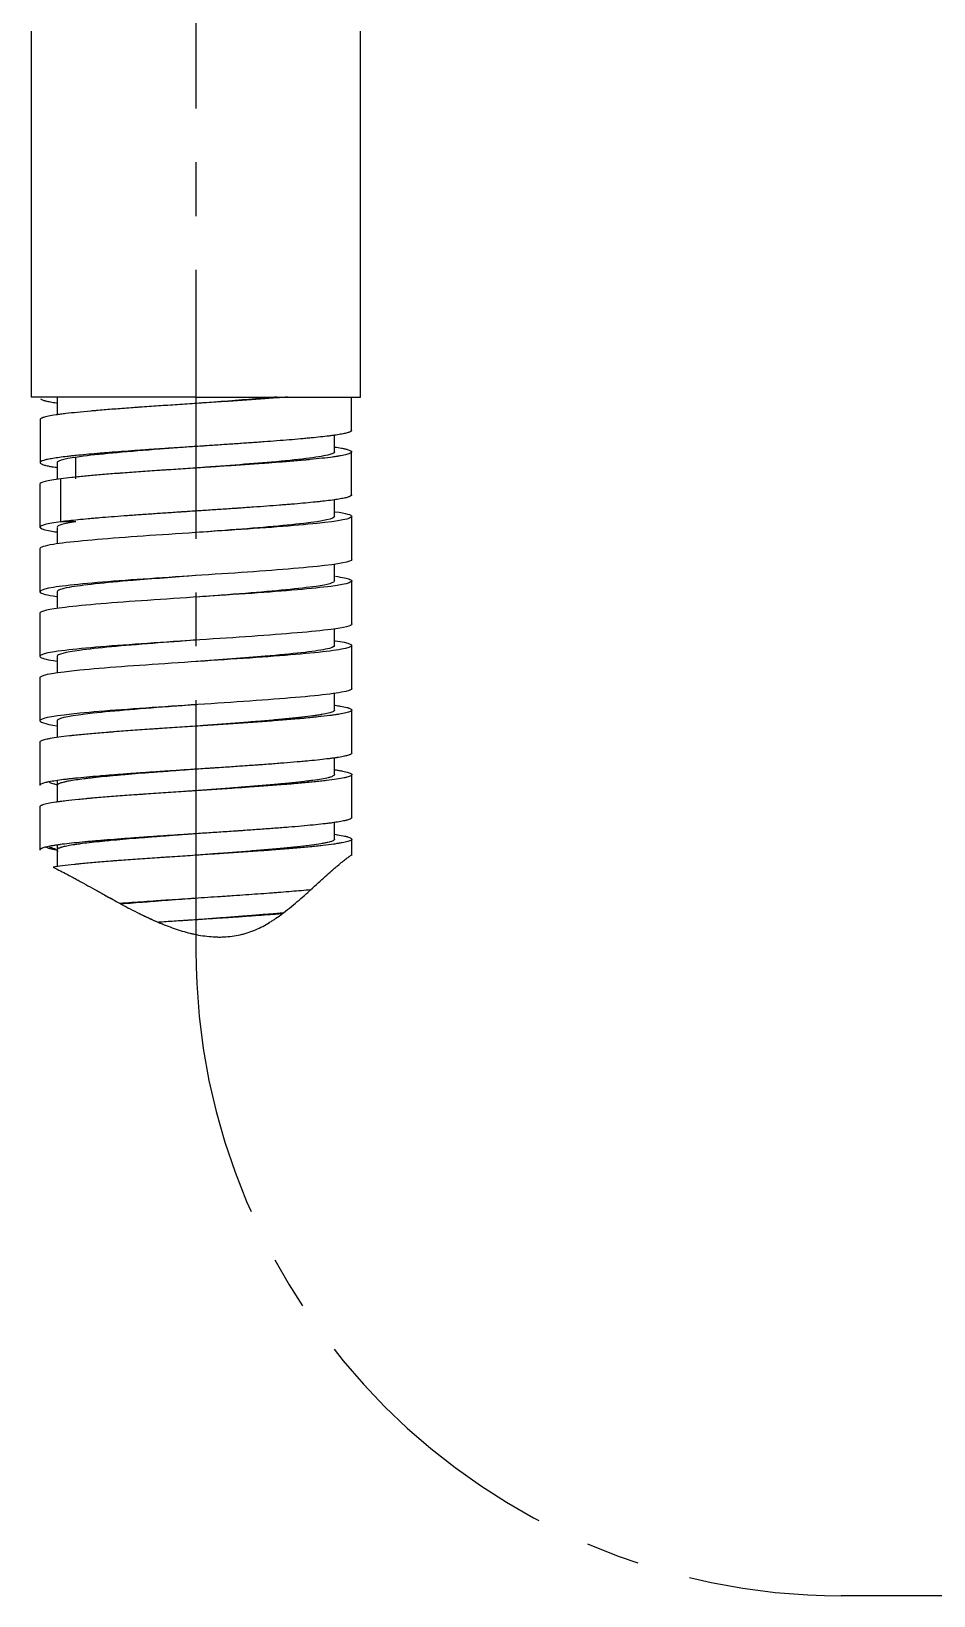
# Model space of a CAD drawing. Extents: x 1168 to 2296, y 0 to 827.
# Drawn here: x 1420.9 to 1462.8, y 120.3 to 193 of the extents above; entities that cross this region are included whole.
import ezdxf

# ---------------------------------------------------------------- set-up
doc = ezdxf.new("R2010")
doc.units = 0
doc.header["$LTSCALE"] = 10
doc.header["$MEASUREMENT"] = 0
doc.linetypes.add('CENTER', pattern=[2, 1.25, -0.25, 0.25, -0.25])
doc.layers.add('1', color=7, linetype='CONTINUOUS')

msp = doc.modelspace()

# ---------------------------------------------------------------- linework, layer by layer
at = {"layer": '1', "color": 1, "linetype": 'CENTER', "lineweight": -3}
for p, q in [((1428.52, 241.954), (1428.52, 150.325)), ((1666.685, 120.325), (1458.52, 120.325))]:
    msp.add_line(p, q, dxfattribs=at)
at = {"layer": '1', "color": 7, "linetype": 'Continuous', "lineweight": -3}
for p, q in [((1420.87, 193.04), (1420.87, 176.041)), ((1436.17, 176.041), (1436.17, 193.04)), ((1428.52, 176.041), (1420.87, 176.041)), ((1428.52, 176.041), (1436.17, 176.041)), ((1422.937, 172.241), (1422.937, 173.235))]:
    msp.add_line(p, q, dxfattribs=at)
at = {"layer": '1', "color": 1, "linetype": 'CENTER', "lineweight": -3}
msp.add_arc((1458.52, 150.325), 30, 180, 270, dxfattribs=at)
at = {"layer": '1', "color": 7, "linetype": 'Continuous', "lineweight": -3}
for points, knots in [([(1432.777, 176.041), (1432.532, 176.021), (1432.279, 176.001), (1431.757, 175.961), (1431.487, 175.942), (1431.07, 175.912), (1430.929, 175.902), (1430.714, 175.887), (1430.642, 175.882), (1430.497, 175.872), (1430.424, 175.867), (1430.058, 175.842), (1429.764, 175.823), (1429.171, 175.783), (1428.872, 175.764), (1428.421, 175.734), (1428.271, 175.724), (1427.968, 175.704), (1427.818, 175.694), (1427.37, 175.664), (1427.075, 175.645), (1426.494, 175.605), (1426.207, 175.586), (1425.89, 175.563), (1425.855, 175.561), (1425.784, 175.556), (1425.749, 175.553), (1425.644, 175.546), (1425.575, 175.541), (1425.369, 175.526), (1425.234, 175.516), (1424.839, 175.486), (1424.585, 175.467), (1424.22, 175.437), (1424.101, 175.427), (1423.925, 175.413), (1423.868, 175.408), (1423.754, 175.398), (1423.697, 175.393), (1423.418, 175.368), (1423.209, 175.348), (1422.82, 175.308), (1422.64, 175.289), (1422.391, 175.259), (1422.311, 175.249), (1422.198, 175.234), (1422.161, 175.229), (1422.089, 175.219), (1422.054, 175.214), (1421.886, 175.189), (1421.77, 175.17), (1421.573, 175.131), (1421.494, 175.111), (1421.416, 175.086), (1421.395, 175.079), (1421.376, 175.071), (1421.364, 175.066), (1421.358, 175.064), (1421.331, 175.051), (1421.315, 175.041), (1421.286, 175.018), (1421.278, 175.004), (1421.278, 174.991)], [0, 0, 0, 0, 0.056548, 0.056548, 0.113097, 0.113097, 0.141371, 0.141371, 0.155508, 0.155508, 0.169645, 0.169645, 0.226193, 0.226193, 0.282742, 0.282742, 0.311016, 0.311016, 0.33929, 0.33929, 0.395838, 0.395838, 0.452387, 0.452387, 0.459455, 0.459455, 0.466524, 0.466524, 0.480661, 0.480661, 0.508935, 0.508935, 0.565483, 0.565483, 0.593757, 0.593757, 0.607894, 0.607894, 0.622031, 0.622031, 0.67858, 0.67858, 0.735128, 0.735128, 0.763402, 0.763402, 0.777539, 0.777539, 0.791676, 0.791676, 0.848225, 0.848225, 0.904773, 0.904773, 0.91891, 0.925979, 0.925979, 0.933047, 0.933047, 0.961321, 0.961321, 1, 1, 1, 1]), ([(1432.307, 176.04), (1431.944, 176.007), (1430.769, 175.907), (1429.415, 175.807), (1428.511, 175.74)], [0, 0, 0, 0, 0.332219, 1, 1, 1, 1]), ([(1421.308, 175.947), (1421.327, 175.933), (1421.355, 175.919), (1421.413, 175.897), (1421.435, 175.89), (1421.474, 175.878), (1421.487, 175.874), (1421.515, 175.867), (1421.53, 175.863), (1421.607, 175.844), (1421.679, 175.829), (1421.842, 175.799), (1421.934, 175.784), (1422.041, 175.768), (1422.045, 175.768), (1422.048, 175.767)], [0, 0, 0, 0, 0.233988, 0.233988, 0.36006, 0.36006, 0.423096, 0.423096, 0.486132, 0.486132, 0.738275, 0.738275, 0.990418, 0.990418, 1, 1, 1, 1]), ([(1435.762, 174.49), (1435.762, 174.479), (1435.755, 174.467), (1435.733, 174.448), (1435.722, 174.44), (1435.701, 174.429), (1435.694, 174.425), (1435.677, 174.417), (1435.668, 174.413), (1435.621, 174.394), (1435.524, 174.364), (1435.386, 174.334), (1435.228, 174.304), (1435.138, 174.289), (1435.012, 174.27), (1434.986, 174.266), (1434.933, 174.259), (1434.906, 174.255), (1434.822, 174.244), (1434.764, 174.236), (1434.583, 174.213), (1434.454, 174.198), (1434.178, 174.168), (1434.032, 174.153), (1433.8, 174.13), (1433.721, 174.123), (1433.598, 174.112), (1433.557, 174.108), (1433.473, 174.1), (1433.431, 174.096), (1433.217, 174.077), (1433.04, 174.062), (1432.674, 174.032), (1432.486, 174.017), (1432.097, 173.987), (1431.897, 173.972), (1431.639, 173.953), (1431.587, 173.949), (1431.482, 173.942), (1431.429, 173.938), (1431.27, 173.926), (1431.163, 173.919), (1430.841, 173.896), (1430.623, 173.881), (1430.182, 173.851), (1429.737, 173.821), (1429.281, 173.791), (1428.993, 173.772), (1428.935, 173.768), (1428.82, 173.76), (1428.647, 173.749), (1428.475, 173.738), (1428.132, 173.715), (1427.904, 173.7), (1427.45, 173.67), (1427.224, 173.655), (1426.887, 173.632), (1426.775, 173.624), (1426.608, 173.613), (1426.552, 173.609), (1426.441, 173.602), (1426.386, 173.598), (1426.111, 173.579), (1425.897, 173.564), (1425.476, 173.534), (1425.271, 173.519), (1424.87, 173.489), (1424.675, 173.474), (1424.436, 173.455), (1424.389, 173.451), (1424.294, 173.443), (1424.154, 173.432), (1424.019, 173.421), (1423.754, 173.398), (1423.415, 173.368), (1423.106, 173.338), (1422.886, 173.315), (1422.814, 173.307), (1422.71, 173.296), (1422.675, 173.292), (1422.607, 173.285), (1422.574, 173.281), (1422.411, 173.262), (1422.169, 173.232), (1421.966, 173.202), (1421.782, 173.171), (1421.7, 173.156), (1421.611, 173.137), (1421.593, 173.134), (1421.56, 173.126), (1421.544, 173.122), (1421.499, 173.111), (1421.471, 173.103), (1421.397, 173.081), (1421.359, 173.066), (1421.304, 173.036), (1421.287, 173.021), (1421.278, 172.998), (1421.277, 172.99), (1421.28, 172.979), (1421.282, 172.975), (1421.287, 172.967), (1421.29, 172.964), (1421.309, 172.945), (1421.334, 172.929), (1421.406, 172.899), (1421.452, 172.884), (1421.565, 172.854), (1421.631, 172.839), (1421.728, 172.82), (1421.749, 172.816), (1421.79, 172.809), (1421.812, 172.805), (1421.878, 172.794), (1421.925, 172.786), (1421.999, 172.775), (1422.024, 172.771), (1422.05, 172.767)], [0, 0, 0, 0, 0.02051, 0.02051, 0.033657, 0.033657, 0.040231, 0.040231, 0.046805, 0.046805, 0.0731, 0.099395, 0.099395, 0.12569, 0.12569, 0.132264, 0.132264, 0.138838, 0.138838, 0.151985, 0.151985, 0.17828, 0.17828, 0.204575, 0.204575, 0.217723, 0.217723, 0.224296, 0.224296, 0.23087, 0.23087, 0.257165, 0.257165, 0.28346, 0.28346, 0.309755, 0.309755, 0.316329, 0.316329, 0.322903, 0.322903, 0.33605, 0.33605, 0.362345, 0.362345, 0.38864, 0.414935, 0.414935, 0.421509, 0.421509, 0.428083, 0.44123, 0.44123, 0.467525, 0.467525, 0.493821, 0.493821, 0.506968, 0.506968, 0.513542, 0.513542, 0.520116, 0.520116, 0.546411, 0.546411, 0.572706, 0.572706, 0.599001, 0.599001, 0.605574, 0.605574, 0.612148, 0.625296, 0.625296, 0.651591, 0.677886, 0.677886, 0.691033, 0.691033, 0.697607, 0.697607, 0.704181, 0.704181, 0.730476, 0.756771, 0.756771, 0.783066, 0.783066, 0.78964, 0.78964, 0.796213, 0.796213, 0.809361, 0.809361, 0.835656, 0.835656, 0.861951, 0.861951, 0.875099, 0.875099, 0.881672, 0.881672, 0.888246, 0.888246, 0.914541, 0.914541, 0.940836, 0.940836, 0.967131, 0.967131, 0.973705, 0.973705, 0.980279, 0.980279, 0.993426, 0.993426, 1, 1, 1, 1]), ([(1428.511, 173.74), (1427.951, 173.698), (1425.928, 173.549), (1422.981, 173.299), (1422.072, 173.09), (1422.07, 172.99)], [0, 0, 0, 0, 0.1659, 0.599496, 1, 1, 1, 1]), ([(1434.982, 173.715), (1435.094, 173.699), (1435.195, 173.682), (1435.338, 173.656), (1435.388, 173.646), (1435.456, 173.632), (1435.478, 173.627), (1435.508, 173.619), (1435.518, 173.617), (1435.537, 173.612), (1435.547, 173.609), (1435.628, 173.587), (1435.681, 173.567), (1435.749, 173.528), (1435.765, 173.508), (1435.761, 173.478), (1435.755, 173.468), (1435.743, 173.456), (1435.74, 173.453), (1435.733, 173.448), (1435.723, 173.441), (1435.71, 173.433), (1435.662, 173.409), (1435.605, 173.389), (1435.457, 173.349), (1435.366, 173.33), (1435.228, 173.305), (1435.199, 173.3), (1435.154, 173.292), (1435.139, 173.29), (1435.108, 173.285), (1435.029, 173.272), (1434.944, 173.26), (1434.727, 173.23), (1434.566, 173.211), (1434.213, 173.172), (1434.021, 173.152), (1433.788, 173.129), (1433.762, 173.127), (1433.709, 173.122), (1433.629, 173.114), (1433.548, 173.107), (1433.384, 173.092), (1433.271, 173.082), (1432.926, 173.053), (1432.685, 173.033), (1432.307, 173.003), (1432.179, 172.993), (1431.981, 172.978), (1431.915, 172.973), (1431.78, 172.963), (1431.713, 172.958), (1431.374, 172.933), (1431.096, 172.914), (1430.53, 172.875), (1430.242, 172.855), (1429.8, 172.825), (1429.651, 172.815), (1429.463, 172.803), (1429.426, 172.8), (1429.35, 172.795), (1429.238, 172.788), (1429.125, 172.781), (1428.75, 172.756), (1428.45, 172.736), (1427.853, 172.696), (1427.554, 172.677), (1427.22, 172.654), (1427.182, 172.652), (1427.108, 172.647), (1427.071, 172.644), (1426.96, 172.637), (1426.886, 172.632), (1426.666, 172.617), (1426.521, 172.607), (1426.092, 172.577), (1425.812, 172.558), (1425.402, 172.528), (1425.267, 172.518), (1425.068, 172.504), (1425.002, 172.499), (1424.903, 172.491), (1424.871, 172.489), (1424.806, 172.484), (1424.773, 172.481), (1424.482, 172.459), (1424.237, 172.439), (1423.77, 172.4), (1423.549, 172.38), (1423.235, 172.35), (1423.134, 172.34), (1422.986, 172.325), (1422.937, 172.32), (1422.842, 172.31), (1422.795, 172.305), (1422.567, 172.28), (1422.399, 172.26), (1422.246, 172.24)], [0, 0, 0, 0, 0.033038, 0.033038, 0.053183, 0.053183, 0.063255, 0.063255, 0.068292, 0.068292, 0.073328, 0.073328, 0.113618, 0.113618, 0.153908, 0.153908, 0.174053, 0.174053, 0.179089, 0.179089, 0.184126, 0.194198, 0.194198, 0.234488, 0.234488, 0.274778, 0.274778, 0.284851, 0.284851, 0.289887, 0.289887, 0.294923, 0.315069, 0.315069, 0.355359, 0.355359, 0.395649, 0.395649, 0.400685, 0.400685, 0.405721, 0.415794, 0.415794, 0.435939, 0.435939, 0.476229, 0.476229, 0.496374, 0.496374, 0.506446, 0.506446, 0.516519, 0.516519, 0.556809, 0.556809, 0.597099, 0.597099, 0.617244, 0.617244, 0.62228, 0.62228, 0.627317, 0.637389, 0.637389, 0.677679, 0.677679, 0.717969, 0.717969, 0.723006, 0.723006, 0.728042, 0.728042, 0.738114, 0.738114, 0.758259, 0.758259, 0.79855, 0.79855, 0.818695, 0.818695, 0.828767, 0.828767, 0.833803, 0.833803, 0.83884, 0.83884, 0.87913, 0.87913, 0.91942, 0.91942, 0.939565, 0.939565, 0.949637, 0.949637, 0.95971, 0.95971, 1, 1, 1, 1]), ([(1434.966, 173.49), (1434.966, 173.44), (1434.638, 173.282), (1432.458, 173.032), (1429.749, 172.832), (1428.508, 172.74)], [0, 0, 0, 0, 0.199536, 0.632501, 1, 1, 1, 1]), ([(1422.245, 172.241), (1421.927, 172.199), (1421.434, 172.116), (1421.273, 172.032), (1421.274, 171.99)], [0, 0, 0, 0, 0.500023, 1, 1, 1, 1]), ([(1435.763, 171.492), (1435.763, 171.49), (1435.762, 171.481), (1435.757, 171.472), (1435.738, 171.449), (1435.715, 171.434), (1435.647, 171.404), (1435.603, 171.389), (1435.521, 171.366), (1435.491, 171.359), (1435.426, 171.343), (1435.39, 171.336), (1435.277, 171.313), (1435.192, 171.298), (1435.001, 171.268), (1434.896, 171.253), (1434.665, 171.223), (1434.539, 171.208), (1434.37, 171.189), (1434.335, 171.185), (1434.265, 171.178), (1434.158, 171.166), (1434.047, 171.155), (1433.82, 171.132), (1433.502, 171.102), (1433.155, 171.072), (1432.883, 171.049), (1432.791, 171.042), (1432.649, 171.03), (1432.602, 171.026), (1432.506, 171.019), (1432.458, 171.015), (1432.216, 170.996), (1431.819, 170.966), (1431.198, 170.921), (1430.765, 170.891), (1430.488, 170.872), (1430.432, 170.868), (1430.32, 170.86), (1430.264, 170.857), (1430.096, 170.845), (1429.983, 170.838), (1429.645, 170.815), (1429.418, 170.8), (1428.963, 170.77), (1428.735, 170.755), (1428.391, 170.732), (1428.276, 170.724), (1428.104, 170.713), (1428.046, 170.709), (1427.931, 170.702), (1427.873, 170.698), (1427.586, 170.679), (1427.359, 170.664), (1426.91, 170.633), (1426.688, 170.618), (1426.249, 170.588), (1426.033, 170.573), (1425.765, 170.554), (1425.711, 170.551), (1425.605, 170.543), (1425.552, 170.539), (1425.394, 170.528), (1425.291, 170.52), (1424.985, 170.498), (1424.787, 170.483), (1424.405, 170.452), (1424.22, 170.437), (1423.951, 170.415), (1423.863, 170.407), (1423.733, 170.396), (1423.69, 170.392), (1423.605, 170.385), (1423.563, 170.381), (1423.354, 170.362), (1423.196, 170.346), (1422.896, 170.316), (1422.754, 170.301), (1422.488, 170.271), (1422.363, 170.256), (1422.246, 170.24)], [0, 0, 0, 0, 0.003912, 0.022022, 0.022022, 0.058244, 0.058244, 0.094465, 0.094465, 0.112576, 0.112576, 0.130687, 0.130687, 0.166908, 0.166908, 0.203129, 0.203129, 0.239351, 0.239351, 0.248406, 0.248406, 0.257461, 0.275572, 0.275572, 0.311793, 0.348015, 0.348015, 0.366126, 0.366126, 0.375181, 0.375181, 0.384236, 0.384236, 0.420458, 0.456679, 0.4929, 0.4929, 0.501956, 0.501956, 0.511011, 0.511011, 0.529122, 0.529122, 0.565343, 0.565343, 0.601565, 0.601565, 0.619675, 0.619675, 0.628731, 0.628731, 0.637786, 0.637786, 0.674007, 0.674007, 0.710229, 0.710229, 0.74645, 0.74645, 0.755506, 0.755506, 0.764561, 0.764561, 0.782672, 0.782672, 0.818893, 0.818893, 0.855114, 0.855114, 0.873225, 0.873225, 0.88228, 0.88228, 0.891336, 0.891336, 0.927557, 0.927557, 0.963779, 0.963779, 1, 1, 1, 1]), ([(1422.245, 170.241), (1421.927, 170.199), (1421.04, 170.049), (1421.238, 169.892), (1421.987, 169.776), (1422.035, 169.769)], [0, 0, 0, 0, 0.265343, 0.954758, 1, 1, 1, 1]), ([(1435.004, 170.712), (1435.501, 170.638), (1436.166, 170.456), (1434.606, 170.166), (1430.148, 169.841), (1424.964, 169.516), (1421.823, 169.232), (1421.273, 169.056), (1421.274, 168.989)], [0, 0, 0, 0, 0.128333, 0.317061, 0.505788, 0.694515, 0.883243, 1, 1, 1, 1]), ([(1422.937, 170.241), (1422.655, 170.199), (1422.216, 170.116), (1422.073, 170.032), (1422.074, 169.99)], [0, 0, 0, 0, 0.500025, 1, 1, 1, 1]), ([(1434.97, 170.49), (1434.968, 170.382), (1433.933, 170.165), (1430.884, 169.915), (1428.97, 169.774), (1428.519, 169.74)], [0, 0, 0, 0, 0.432837, 0.866435, 1, 1, 1, 1]), ([(1435.77, 168.49), (1435.767, 168.382), (1434.602, 168.165), (1430.148, 167.841), (1424.964, 167.516), (1421.365, 167.191), (1421.051, 166.942), (1421.819, 166.801), (1422.038, 166.769)], [0, 0, 0, 0, 0.188386, 0.377285, 0.566184, 0.755083, 0.943981, 1, 1, 1, 1]), ([(1435.007, 167.711), (1435.336, 167.663), (1436.08, 167.506), (1435.303, 167.241), (1431.327, 166.916), (1426.1, 166.591), (1422.159, 166.282), (1421.271, 166.081), (1421.271, 165.989)], [0, 0, 0, 0, 0.084494, 0.273255, 0.462017, 0.650778, 0.83954, 1, 1, 1, 1]), ([(1428.519, 167.74), (1427.507, 167.665), (1425.028, 167.482), (1422.562, 167.232), (1422.073, 167.056), (1422.074, 166.989)], [0, 0, 0, 0, 0.29947, 0.732254, 1, 1, 1, 1]), ([(1434.968, 167.491), (1434.966, 167.407), (1434.283, 167.216), (1431.563, 166.966), (1429.314, 166.799), (1428.528, 166.741)], [0, 0, 0, 0, 0.333889, 0.767395, 1, 1, 1, 1]), ([(1435.768, 165.491), (1435.764, 165.407), (1434.997, 165.216), (1431.327, 164.916), (1426.1, 164.591), (1421.952, 164.266), (1420.921, 163.991), (1421.657, 163.825), (1422.052, 163.767)], [0, 0, 0, 0, 0.145085, 0.333693, 0.5223, 0.710908, 0.899515, 1, 1, 1, 1]), ([(1434.996, 164.713), (1435.161, 164.689), (1435.933, 164.556), (1435.832, 164.316), (1432.436, 163.991), (1427.295, 163.666), (1422.7, 163.341), (1421.314, 163.115), (1421.27, 162.999), (1421.27, 162.99)], [0, 0, 0, 0, 0.042056, 0.230698, 0.41934, 0.607981, 0.796623, 0.985265, 1, 1, 1, 1]), ([(1428.528, 164.741), (1427.85, 164.691), (1425.707, 164.532), (1422.862, 164.282), (1422.071, 164.081), (1422.071, 163.989)], [0, 0, 0, 0, 0.200359, 0.632695, 1, 1, 1, 1]), ([(1434.966, 164.49), (1434.966, 164.432), (1434.56, 164.266), (1432.237, 164.016), (1429.648, 163.824), (1428.525, 163.741)], [0, 0, 0, 0, 0.233412, 0.667009, 1, 1, 1, 1]), ([(1435.766, 162.49), (1435.765, 162.432), (1435.309, 162.266), (1432.436, 161.991), (1427.295, 161.666), (1422.7, 161.341), (1420.851, 161.04), (1421.493, 160.848), (1422.069, 160.765)], [0, 0, 0, 0, 0.101374, 0.289691, 0.478008, 0.666326, 0.854643, 1, 1, 1, 1]), ([(1434.992, 161.713), (1435.081, 161.7), (1435.162, 161.687), (1435.356, 161.653), (1435.456, 161.633), (1435.557, 161.606), (1435.576, 161.601), (1435.602, 161.593), (1435.611, 161.59), (1435.627, 161.585), (1435.666, 161.572), (1435.722, 161.548), (1435.75, 161.527), (1435.768, 161.507), (1435.771, 161.496), (1435.767, 161.475), (1435.76, 161.465), (1435.741, 161.449), (1435.734, 161.444), (1435.716, 161.433), (1435.706, 161.428), (1435.648, 161.401), (1435.582, 161.381), (1435.41, 161.339), (1435.305, 161.318), (1435.148, 161.292), (1435.099, 161.284), (1435.048, 161.276), (1435.012, 161.271), (1434.994, 161.268), (1434.904, 161.255), (1434.827, 161.244), (1434.583, 161.213), (1434.403, 161.192), (1434.009, 161.15), (1433.795, 161.129), (1433.506, 161.103), (1433.447, 161.097), (1433.329, 161.087), (1433.268, 161.082), (1433.086, 161.066), (1432.962, 161.055), (1432.579, 161.024), (1432.313, 161.003), (1431.896, 160.972), (1431.754, 160.961), (1431.572, 160.948), (1431.536, 160.945), (1431.463, 160.94), (1431.353, 160.932), (1431.242, 160.924), (1430.871, 160.898), (1430.569, 160.877), (1429.954, 160.835), (1429.641, 160.815), (1429.243, 160.788), (1429.163, 160.783), (1429.003, 160.772), (1428.923, 160.767), (1428.684, 160.751), (1428.525, 160.741), (1428.049, 160.71), (1427.733, 160.689), (1427.262, 160.657), (1427.105, 160.647), (1426.91, 160.634), (1426.87, 160.631), (1426.792, 160.626), (1426.753, 160.623), (1426.637, 160.615), (1426.56, 160.61), (1426.177, 160.584), (1425.879, 160.563), (1425.3, 160.521), (1425.019, 160.5), (1424.678, 160.474), (1424.611, 160.468), (1424.51, 160.461), (1424.477, 160.458), (1424.411, 160.453), (1424.246, 160.439), (1424.087, 160.426), (1423.716, 160.395), (1423.483, 160.374), (1423.154, 160.343), (1423.048, 160.332), (1422.895, 160.317), (1422.845, 160.311), (1422.771, 160.303), (1422.747, 160.301), (1422.698, 160.295), (1422.675, 160.293), (1422.463, 160.269), (1422.295, 160.248), (1421.995, 160.206), (1421.863, 160.186), (1421.721, 160.159), (1421.694, 160.154), (1421.642, 160.143), (1421.617, 160.138), (1421.546, 160.122), (1421.504, 160.112), (1421.394, 160.08), (1421.34, 160.06), (1421.292, 160.028), (1421.28, 160.018), (1421.272, 160.002), (1421.27, 159.997), (1421.27, 159.991), (1421.27, 159.991)], [0, 0, 0, 0, 0.022789, 0.022789, 0.059309, 0.059309, 0.068439, 0.068439, 0.073004, 0.073004, 0.077569, 0.095829, 0.11409, 0.11409, 0.13235, 0.13235, 0.15061, 0.15061, 0.15974, 0.15974, 0.16887, 0.16887, 0.20539, 0.20539, 0.241911, 0.241911, 0.251041, 0.255606, 0.255606, 0.260171, 0.260171, 0.278431, 0.278431, 0.314951, 0.314951, 0.351472, 0.351472, 0.360602, 0.360602, 0.369732, 0.369732, 0.387992, 0.387992, 0.424512, 0.424512, 0.442773, 0.442773, 0.447338, 0.447338, 0.451903, 0.461033, 0.461033, 0.497553, 0.497553, 0.534074, 0.534074, 0.543204, 0.543204, 0.552334, 0.552334, 0.570594, 0.570594, 0.607114, 0.607114, 0.625374, 0.625374, 0.629939, 0.629939, 0.634504, 0.634504, 0.643635, 0.643635, 0.680155, 0.680155, 0.716675, 0.716675, 0.725805, 0.725805, 0.73037, 0.73037, 0.734935, 0.753196, 0.753196, 0.789716, 0.789716, 0.807976, 0.807976, 0.817106, 0.817106, 0.821671, 0.821671, 0.826236, 0.826236, 0.862757, 0.862757, 0.899277, 0.899277, 0.908407, 0.908407, 0.917537, 0.917537, 0.935797, 0.935797, 0.972318, 0.972318, 0.990578, 0.990578, 0.999708, 1, 1, 1, 1]), ([(1428.525, 161.741), (1428.185, 161.716), (1426.384, 161.582), (1423.342, 161.341), (1422.11, 161.116), (1422.07, 160.999), (1422.07, 160.991)], [0, 0, 0, 0, 0.100522, 0.533757, 0.966993, 1, 1, 1, 1]), ([(1434.97, 161.49), (1434.97, 161.485), (1434.969, 161.48), (1434.962, 161.465), (1434.953, 161.454), (1434.935, 161.441), (1434.931, 161.438), (1434.923, 161.433), (1434.918, 161.43), (1434.904, 161.422), (1434.893, 161.417), (1434.833, 161.39), (1434.766, 161.369), (1434.596, 161.327), (1434.494, 161.306), (1434.358, 161.282), (1434.343, 161.279), (1434.311, 161.273), (1434.295, 161.271), (1434.247, 161.263), (1434.213, 161.257), (1434.11, 161.241), (1434.038, 161.231), (1433.808, 161.199), (1433.64, 161.178), (1433.364, 161.146), (1433.268, 161.135), (1433.118, 161.119), (1433.067, 161.114), (1432.963, 161.103), (1432.91, 161.098), (1432.642, 161.071), (1432.417, 161.05), (1431.945, 161.008), (1431.699, 160.987), (1431.378, 160.96), (1431.313, 160.955), (1431.214, 160.946), (1431.182, 160.944), (1431.116, 160.938), (1430.95, 160.925), (1430.783, 160.912), (1430.378, 160.88), (1430.102, 160.859), (1429.682, 160.827), (1429.541, 160.816), (1429.327, 160.8), (1429.255, 160.795), (1429.147, 160.787), (1429.111, 160.784), (1429.039, 160.779), (1429.002, 160.776), (1428.819, 160.763), (1428.671, 160.752), (1428.525, 160.741)], [0, 0, 0, 0, 0.019421, 0.019421, 0.06201, 0.06201, 0.072658, 0.072658, 0.083305, 0.083305, 0.1046, 0.1046, 0.189779, 0.189779, 0.274958, 0.274958, 0.285605, 0.285605, 0.296252, 0.296252, 0.317547, 0.317547, 0.360136, 0.360136, 0.445315, 0.445315, 0.487905, 0.487905, 0.509199, 0.509199, 0.530494, 0.530494, 0.615673, 0.615673, 0.700852, 0.700852, 0.722147, 0.722147, 0.732794, 0.732794, 0.743441, 0.786031, 0.786031, 0.87121, 0.87121, 0.913799, 0.913799, 0.935094, 0.935094, 0.945741, 0.945741, 0.956388, 0.956388, 1, 1, 1, 1]), ([(1435.77, 159.491), (1435.77, 159.488), (1435.769, 159.485), (1435.764, 159.466), (1435.745, 159.449), (1435.705, 159.428), (1435.696, 159.423), (1435.677, 159.415), (1435.645, 159.402), (1435.606, 159.389), (1435.519, 159.364), (1435.448, 159.348), (1435.281, 159.314), (1435.185, 159.297), (1435.062, 159.278), (1435.048, 159.276), (1435.02, 159.272), (1435.006, 159.27), (1434.962, 159.263), (1434.873, 159.25), (1434.778, 159.238), (1434.579, 159.213), (1434.436, 159.196), (1434.126, 159.162), (1433.96, 159.145), (1433.739, 159.124), (1433.694, 159.12), (1433.603, 159.112), (1433.557, 159.107), (1433.416, 159.095), (1433.321, 159.086), (1433.028, 159.061), (1432.623, 159.027), (1432.188, 158.994), (1431.851, 158.968), (1431.736, 158.96), (1431.591, 158.949), (1431.561, 158.947), (1431.503, 158.943), (1431.415, 158.937), (1431.326, 158.93), (1431.03, 158.909), (1430.789, 158.892), (1430.3, 158.859), (1430.052, 158.842), (1429.675, 158.817), (1429.548, 158.808), (1429.357, 158.796), (1429.293, 158.792), (1429.197, 158.785), (1429.165, 158.783), (1429.1, 158.779), (1428.812, 158.76), (1428.524, 158.741), (1428.014, 158.707), (1427.761, 158.69), (1427.382, 158.665), (1427.255, 158.657), (1427.067, 158.644), (1427.004, 158.64), (1426.878, 158.631), (1426.815, 158.627), (1426.502, 158.606), (1426.258, 158.589), (1425.78, 158.556), (1425.313, 158.522), (1424.867, 158.488), (1424.622, 158.469), (1424.595, 158.467), (1424.541, 158.463), (1424.514, 158.461), (1424.434, 158.455), (1424.275, 158.442), (1424.121, 158.429), (1423.821, 158.404), (1423.629, 158.387), (1423.265, 158.354), (1423.092, 158.337), (1422.887, 158.316), (1422.847, 158.311), (1422.768, 158.303), (1422.728, 158.299), (1422.614, 158.286), (1422.54, 158.278), (1422.329, 158.252), (1422.201, 158.235), (1421.968, 158.202), (1421.863, 158.185), (1421.724, 158.16), (1421.68, 158.152), (1421.63, 158.141), (1421.62, 158.139), (1421.6, 158.135), (1421.572, 158.128), (1421.545, 158.122), (1421.461, 158.101), (1421.406, 158.084), (1421.324, 158.05), (1421.296, 158.034), (1421.274, 158.008), (1421.27, 158), (1421.27, 157.991), (1421.27, 157.991), (1421.27, 157.991)], [0, 0, 0, 0, 0.005996, 0.005996, 0.039682, 0.039682, 0.048103, 0.048103, 0.056525, 0.073368, 0.073368, 0.107054, 0.107054, 0.14074, 0.14074, 0.14495, 0.14495, 0.149161, 0.149161, 0.157583, 0.174426, 0.174426, 0.208112, 0.208112, 0.241797, 0.241797, 0.250219, 0.250219, 0.25864, 0.25864, 0.275483, 0.275483, 0.309169, 0.342855, 0.342855, 0.359698, 0.359698, 0.363909, 0.363909, 0.36812, 0.376541, 0.376541, 0.410227, 0.410227, 0.443913, 0.443913, 0.460756, 0.460756, 0.469177, 0.469177, 0.473388, 0.473388, 0.477599, 0.511285, 0.511285, 0.544971, 0.544971, 0.561814, 0.561814, 0.570235, 0.570235, 0.578657, 0.578657, 0.612342, 0.612342, 0.646028, 0.679714, 0.679714, 0.683925, 0.683925, 0.688136, 0.688136, 0.696557, 0.7134, 0.7134, 0.747086, 0.747086, 0.780772, 0.780772, 0.789193, 0.789193, 0.797615, 0.797615, 0.814458, 0.814458, 0.848144, 0.848144, 0.88183, 0.88183, 0.898673, 0.898673, 0.902883, 0.902883, 0.907094, 0.915516, 0.915516, 0.949202, 0.949202, 0.982887, 0.982887, 0.99973, 0.99973, 1, 1, 1, 1]), ([(1434.992, 158.714), (1435.054, 158.704), (1435.113, 158.695), (1435.2, 158.681), (1435.231, 158.675), (1435.289, 158.665), (1435.317, 158.66), (1435.451, 158.633), (1435.538, 158.613), (1435.672, 158.571), (1435.719, 158.55), (1435.749, 158.526), (1435.752, 158.523), (1435.757, 158.518), (1435.764, 158.51), (1435.773, 158.492), (1435.769, 158.476), (1435.744, 158.445), (1435.706, 158.424), (1435.618, 158.393), (1435.583, 158.382), (1435.524, 158.366), (1435.502, 158.361), (1435.457, 158.35), (1435.434, 158.345), (1435.31, 158.319), (1435.191, 158.298), (1434.918, 158.256), (1434.763, 158.235), (1434.567, 158.212), (1434.544, 158.209), (1434.5, 158.204), (1434.477, 158.201), (1434.408, 158.193), (1434.361, 158.188), (1434.217, 158.172), (1434.117, 158.162), (1433.806, 158.13), (1433.584, 158.109), (1433.228, 158.078), (1433.106, 158.068), (1432.917, 158.052), (1432.853, 158.046), (1432.755, 158.039), (1432.723, 158.036), (1432.657, 158.031), (1432.624, 158.028), (1432.326, 158.004), (1432.052, 157.983), (1431.486, 157.942), (1431.194, 157.921), (1430.817, 157.895), (1430.741, 157.889), (1430.626, 157.881), (1430.588, 157.879), (1430.511, 157.873), (1430.472, 157.871), (1430.279, 157.858), (1430.124, 157.847), (1429.657, 157.816), (1429.343, 157.795), (1428.869, 157.763), (1428.71, 157.753), (1428.471, 157.737), (1428.351, 157.729), (1428.231, 157.721), (1428.151, 157.716), (1428.111, 157.714), (1427.751, 157.69), (1427.435, 157.669), (1426.813, 157.627), (1426.507, 157.606), (1426.129, 157.58), (1426.016, 157.572), (1425.904, 157.564), (1425.829, 157.559), (1425.792, 157.556), (1425.606, 157.543), (1425.461, 157.533), (1425.033, 157.501), (1424.759, 157.48), (1424.233, 157.439), (1423.98, 157.418), (1423.709, 157.394), (1423.679, 157.391), (1423.619, 157.386), (1423.531, 157.378), (1423.445, 157.37), (1423.276, 157.354), (1423.168, 157.344), (1422.854, 157.313), (1422.661, 157.292), (1422.396, 157.26), (1422.312, 157.25), (1422.212, 157.237), (1422.193, 157.234), (1422.154, 157.229), (1422.097, 157.221), (1422.043, 157.213), (1421.868, 157.187), (1421.749, 157.166), (1421.548, 157.124), (1421.467, 157.103), (1421.398, 157.079), (1421.391, 157.077), (1421.377, 157.071), (1421.37, 157.069), (1421.351, 157.061), (1421.34, 157.056), (1421.309, 157.04), (1421.294, 157.029), (1421.276, 157.009), (1421.271, 157), (1421.271, 156.99)], [0, 0, 0, 0, 0.015917, 0.015917, 0.025044, 0.025044, 0.034171, 0.034171, 0.070678, 0.070678, 0.107185, 0.107185, 0.111748, 0.111748, 0.116311, 0.125438, 0.143692, 0.143692, 0.180199, 0.180199, 0.198452, 0.198452, 0.207579, 0.207579, 0.216706, 0.216706, 0.253213, 0.253213, 0.28972, 0.28972, 0.294283, 0.294283, 0.298846, 0.298846, 0.307973, 0.307973, 0.326227, 0.326227, 0.362734, 0.362734, 0.380987, 0.380987, 0.390114, 0.390114, 0.394677, 0.394677, 0.399241, 0.399241, 0.435748, 0.435748, 0.472255, 0.472255, 0.481382, 0.481382, 0.485945, 0.485945, 0.490508, 0.490508, 0.508762, 0.508762, 0.545269, 0.545269, 0.563522, 0.563522, 0.572649, 0.577212, 0.577212, 0.581776, 0.581776, 0.618283, 0.618283, 0.65479, 0.65479, 0.663917, 0.66848, 0.66848, 0.673043, 0.673043, 0.691297, 0.691297, 0.727804, 0.727804, 0.764311, 0.764311, 0.768874, 0.768874, 0.773438, 0.782564, 0.782564, 0.800818, 0.800818, 0.837325, 0.837325, 0.855578, 0.855578, 0.860142, 0.860142, 0.864705, 0.873832, 0.873832, 0.910339, 0.910339, 0.946846, 0.946846, 0.951409, 0.951409, 0.955973, 0.955973, 0.9651, 0.9651, 0.983353, 0.983353, 1, 1, 1, 1]), ([(1428.526, 158.741), (1428.356, 158.728), (1428.187, 158.716), (1427.788, 158.686), (1427.559, 158.669), (1427.273, 158.648), (1427.216, 158.643), (1427.103, 158.635), (1427.047, 158.63), (1426.878, 158.618), (1426.767, 158.609), (1426.437, 158.584), (1426.006, 158.55), (1425.592, 158.516), (1425.339, 158.494), (1425.288, 158.49), (1425.188, 158.481), (1425.04, 158.468), (1424.895, 158.456), (1424.613, 158.43), (1424.432, 158.413), (1424.087, 158.379), (1423.922, 158.362), (1423.726, 158.34), (1423.688, 158.336), (1423.611, 158.328), (1423.574, 158.323), (1423.463, 158.31), (1423.392, 158.302), (1423.188, 158.276), (1423.062, 158.259), (1422.832, 158.225), (1422.728, 158.208), (1422.587, 158.183), (1422.542, 158.174), (1422.48, 158.161), (1422.46, 158.157), (1422.421, 158.148), (1422.403, 158.144), (1422.313, 158.123), (1422.254, 158.106), (1422.16, 158.072), (1422.124, 158.055), (1422.09, 158.029), (1422.082, 158.02), (1422.075, 158.01), (1422.074, 158.008), (1422.072, 158.003), (1422.072, 158.001), (1422.071, 157.996), (1422.07, 157.994), (1422.07, 157.991)], [0, 0, 0, 0, 0.050431, 0.050431, 0.118765, 0.118765, 0.135848, 0.135848, 0.152932, 0.152932, 0.187099, 0.187099, 0.255433, 0.323767, 0.323767, 0.34085, 0.34085, 0.357934, 0.392101, 0.392101, 0.460435, 0.460435, 0.528769, 0.528769, 0.545852, 0.545852, 0.562936, 0.562936, 0.597103, 0.597103, 0.665437, 0.665437, 0.733771, 0.733771, 0.767938, 0.767938, 0.785021, 0.785021, 0.802105, 0.802105, 0.870439, 0.870439, 0.938773, 0.938773, 0.97294, 0.97294, 0.981482, 0.981482, 0.990023, 0.990023, 1, 1, 1, 1]), ([(1421.672, 158.19), (1421.672, 158.188), (1421.672, 158.186), (1421.674, 158.172), (1421.683, 158.16), (1421.715, 158.135), (1421.737, 158.122), (1421.797, 158.098), (1421.87, 158.073), (1421.971, 158.048), (1422.043, 158.033), (1422.058, 158.03), (1422.076, 158.026), (1422.079, 158.025), (1422.082, 158.025)], [0, 0, 0, 0, 0.031532, 0.031532, 0.256757, 0.256757, 0.481982, 0.481982, 0.707207, 0.932433, 0.932433, 0.988739, 0.988739, 1, 1, 1, 1]), ([(1434.969, 158.491), (1434.969, 158.486), (1434.967, 158.48), (1434.954, 158.453), (1434.924, 158.432), (1434.852, 158.4), (1434.823, 158.389), (1434.772, 158.373), (1434.754, 158.368), (1434.716, 158.357), (1434.696, 158.352), (1434.589, 158.325), (1434.486, 158.304), (1434.246, 158.261), (1434.108, 158.24), (1433.914, 158.213), (1433.874, 158.208), (1433.812, 158.2), (1433.791, 158.197), (1433.749, 158.192), (1433.642, 158.179), (1433.53, 158.165), (1433.25, 158.133), (1433.05, 158.112), (1432.73, 158.08), (1432.619, 158.069), (1432.449, 158.053), (1432.392, 158.048), (1432.304, 158.04), (1432.274, 158.037), (1432.215, 158.032), (1432.186, 158.029), (1431.917, 158.005), (1431.67, 157.984), (1431.159, 157.942), (1430.895, 157.92), (1430.554, 157.894), (1430.485, 157.888), (1430.381, 157.88), (1430.346, 157.878), (1430.276, 157.872), (1430.102, 157.859), (1429.926, 157.845), (1429.503, 157.814), (1429.219, 157.792), (1428.793, 157.761), (1428.653, 157.75), (1428.513, 157.74)], [0, 0, 0, 0, 0.022635, 0.022635, 0.107727, 0.107727, 0.150273, 0.150273, 0.171546, 0.171546, 0.192819, 0.192819, 0.27791, 0.27791, 0.363002, 0.363002, 0.384275, 0.384275, 0.394912, 0.394912, 0.405548, 0.448094, 0.448094, 0.533186, 0.533186, 0.575732, 0.575732, 0.597005, 0.597005, 0.607641, 0.607641, 0.618278, 0.618278, 0.70337, 0.70337, 0.788462, 0.788462, 0.809735, 0.809735, 0.820371, 0.820371, 0.831008, 0.873554, 0.873554, 0.958645, 0.958645, 1, 1, 1, 1]), ([(1435.77, 156.491), (1435.771, 156.46), (1435.726, 156.43), (1435.612, 156.391), (1435.584, 156.383), (1435.537, 156.37), (1435.521, 156.366), (1435.486, 156.357), (1435.468, 156.353), (1435.373, 156.332), (1435.285, 156.315), (1435.086, 156.281), (1434.974, 156.264), (1434.788, 156.239), (1434.723, 156.231), (1434.621, 156.218), (1434.586, 156.214), (1434.515, 156.205), (1434.478, 156.201), (1434.293, 156.18), (1434.135, 156.163), (1433.798, 156.13), (1433.62, 156.113), (1433.244, 156.079), (1433.047, 156.062), (1432.788, 156.041), (1432.736, 156.037), (1432.63, 156.029), (1432.471, 156.016), (1432.308, 156.003), (1431.978, 155.978), (1431.753, 155.961), (1431.289, 155.928), (1431.052, 155.911), (1430.747, 155.89), (1430.686, 155.885), (1430.562, 155.877), (1430.5, 155.873), (1430.314, 155.86), (1430.19, 155.851), (1429.815, 155.826), (1429.564, 155.81), (1429.058, 155.776), (1428.804, 155.759), (1428.419, 155.734), (1428.291, 155.725), (1428.033, 155.708), (1427.905, 155.7), (1427.523, 155.675), (1427.271, 155.658), (1426.773, 155.624), (1426.526, 155.608), (1426.161, 155.582), (1426.04, 155.574), (1425.89, 155.563), (1425.86, 155.561), (1425.8, 155.557), (1425.77, 155.555), (1425.681, 155.548), (1425.622, 155.544), (1425.329, 155.523), (1425.102, 155.506), (1424.662, 155.473), (1424.449, 155.456), (1424.141, 155.431), (1424.04, 155.422), (1423.89, 155.41), (1423.841, 155.405), (1423.744, 155.397), (1423.695, 155.393), (1423.457, 155.371), (1423.277, 155.355), (1422.937, 155.321), (1422.778, 155.304), (1422.48, 155.271), (1422.342, 155.254), (1422.199, 155.235), (1422.183, 155.233), (1422.152, 155.228), (1422.106, 155.222), (1422.003, 155.207), (1421.923, 155.195), (1421.771, 155.169), (1421.683, 155.153), (1421.53, 155.119), (1421.467, 155.102), (1421.403, 155.081), (1421.391, 155.077), (1421.369, 155.068), (1421.359, 155.064), (1421.331, 155.051), (1421.315, 155.043), (1421.282, 155.02), (1421.271, 155.005), (1421.271, 154.99)], [0, 0, 0, 0, 0.061221, 0.061221, 0.078058, 0.078058, 0.086476, 0.086476, 0.094895, 0.094895, 0.12857, 0.12857, 0.162244, 0.162244, 0.179081, 0.179081, 0.1875, 0.1875, 0.195919, 0.195919, 0.229593, 0.229593, 0.263268, 0.263268, 0.296942, 0.296942, 0.305361, 0.305361, 0.31378, 0.330617, 0.330617, 0.364292, 0.364292, 0.397966, 0.397966, 0.406385, 0.406385, 0.414803, 0.414803, 0.431641, 0.431641, 0.465315, 0.465315, 0.49899, 0.49899, 0.515827, 0.515827, 0.532664, 0.532664, 0.566339, 0.566339, 0.600014, 0.600014, 0.616851, 0.616851, 0.62106, 0.62106, 0.625269, 0.625269, 0.633688, 0.633688, 0.667363, 0.667363, 0.701037, 0.701037, 0.717875, 0.717875, 0.726293, 0.726293, 0.734712, 0.734712, 0.768386, 0.768386, 0.802061, 0.802061, 0.835736, 0.835736, 0.839945, 0.839945, 0.844154, 0.852573, 0.86941, 0.86941, 0.903085, 0.903085, 0.936759, 0.936759, 0.945178, 0.945178, 0.953597, 0.953597, 0.970434, 0.970434, 1, 1, 1, 1]), ([(1434.98, 155.716), (1435.02, 155.71), (1435.059, 155.704), (1435.229, 155.677), (1435.343, 155.656), (1435.461, 155.63), (1435.484, 155.625), (1435.516, 155.617), (1435.526, 155.614), (1435.546, 155.609), (1435.594, 155.595), (1435.635, 155.582), (1435.716, 155.551), (1435.749, 155.53), (1435.769, 155.499), (1435.77, 155.488), (1435.764, 155.473), (1435.761, 155.467), (1435.754, 155.459), (1435.751, 155.457), (1435.745, 155.451), (1435.742, 155.449), (1435.709, 155.425), (1435.658, 155.404), (1435.516, 155.362), (1435.425, 155.342), (1435.285, 155.315), (1435.241, 155.307), (1435.195, 155.299), (1435.163, 155.294), (1435.147, 155.292), (1435.065, 155.278), (1434.995, 155.268), (1434.771, 155.236), (1434.605, 155.216), (1434.329, 155.184), (1434.233, 155.174), (1434.082, 155.158), (1434.005, 155.15), (1433.925, 155.142), (1433.872, 155.137), (1433.845, 155.134), (1433.598, 155.111), (1433.366, 155.09), (1432.875, 155.048), (1432.617, 155.027), (1432.211, 154.996), (1432.073, 154.985), (1431.896, 154.972), (1431.86, 154.969), (1431.789, 154.964), (1431.682, 154.956), (1431.574, 154.948), (1431.211, 154.922), (1430.914, 154.901), (1430.308, 154.859), (1429.998, 154.839), (1429.642, 154.815), (1429.602, 154.812), (1429.523, 154.807), (1429.404, 154.799), (1429.285, 154.791), (1429.047, 154.775), (1428.888, 154.765), (1428.412, 154.733), (1428.096, 154.713), (1427.622, 154.681), (1427.464, 154.671), (1427.266, 154.657), (1427.227, 154.655), (1427.148, 154.65), (1427.109, 154.647), (1426.991, 154.639), (1426.913, 154.634), (1426.525, 154.607), (1426.221, 154.587), (1425.63, 154.545), (1425.341, 154.524), (1424.99, 154.498), (1424.92, 154.492), (1424.781, 154.482), (1424.713, 154.477), (1424.511, 154.461), (1424.379, 154.45), (1423.995, 154.419), (1423.752, 154.398), (1423.407, 154.367), (1423.296, 154.356), (1423.133, 154.34), (1423.08, 154.335), (1423.001, 154.327), (1422.975, 154.325), (1422.924, 154.319), (1422.899, 154.317), (1422.672, 154.293), (1422.489, 154.272), (1422.158, 154.23), (1422.01, 154.209), (1421.882, 154.188)], [0, 0, 0, 0, 0.011614, 0.011614, 0.052796, 0.052796, 0.063092, 0.063092, 0.06824, 0.06824, 0.073388, 0.093979, 0.093979, 0.135162, 0.135162, 0.155753, 0.155753, 0.166049, 0.166049, 0.171197, 0.171197, 0.176345, 0.176345, 0.217527, 0.217527, 0.25871, 0.25871, 0.269006, 0.274154, 0.274154, 0.279302, 0.279302, 0.299893, 0.299893, 0.341076, 0.341076, 0.361667, 0.361667, 0.371963, 0.377111, 0.377111, 0.382258, 0.382258, 0.423441, 0.423441, 0.464624, 0.464624, 0.485215, 0.485215, 0.490363, 0.490363, 0.495511, 0.505807, 0.505807, 0.54699, 0.54699, 0.588172, 0.588172, 0.59332, 0.59332, 0.598468, 0.608764, 0.608764, 0.629355, 0.629355, 0.670538, 0.670538, 0.691129, 0.691129, 0.696277, 0.696277, 0.701425, 0.701425, 0.711721, 0.711721, 0.752903, 0.752903, 0.794086, 0.794086, 0.804382, 0.804382, 0.814678, 0.814678, 0.835269, 0.835269, 0.876452, 0.876452, 0.897043, 0.897043, 0.907339, 0.907339, 0.912487, 0.912487, 0.917634, 0.917634, 0.958817, 0.958817, 1, 1, 1, 1]), ([(1428.521, 155.741), (1428.483, 155.738), (1428.445, 155.735), (1428.175, 155.715), (1427.945, 155.698), (1427.489, 155.664), (1427.263, 155.647), (1426.815, 155.613), (1426.594, 155.596), (1426.155, 155.561), (1425.942, 155.544), (1425.527, 155.51), (1425.326, 155.493), (1424.935, 155.459), (1424.745, 155.442), (1424.516, 155.421), (1424.47, 155.416), (1424.38, 155.408), (1424.247, 155.395), (1424.12, 155.382), (1423.871, 155.356), (1423.714, 155.339), (1423.42, 155.305), (1423.248, 155.284), (1423.091, 155.263), (1423.029, 155.254), (1422.999, 155.25), (1422.911, 155.237), (1422.855, 155.228), (1422.695, 155.203), (1422.506, 155.169), (1422.361, 155.135), (1422.284, 155.113), (1422.27, 155.109), (1422.242, 155.1), (1422.229, 155.096), (1422.192, 155.083), (1422.17, 155.075), (1422.115, 155.049), (1422.09, 155.032), (1422.067, 154.998), (1422.067, 154.981), (1422.087, 154.955), (1422.097, 154.947), (1422.113, 154.936), (1422.117, 154.934), (1422.12, 154.932)], [0, 0, 0, 0, 0.010388, 0.010388, 0.073727, 0.073727, 0.137066, 0.137066, 0.200405, 0.200405, 0.263745, 0.263745, 0.327084, 0.327084, 0.390423, 0.390423, 0.406258, 0.406258, 0.422093, 0.453762, 0.453762, 0.517102, 0.517102, 0.580441, 0.596276, 0.596276, 0.61211, 0.61211, 0.64378, 0.64378, 0.707119, 0.770458, 0.770458, 0.786293, 0.786293, 0.802128, 0.802128, 0.833798, 0.833798, 0.897137, 0.897137, 0.960476, 0.960476, 0.992146, 0.992146, 1, 1, 1, 1]), ([(1421.553, 155.118), (1421.555, 155.117), (1421.556, 155.117), (1421.587, 155.103), (1421.623, 155.091), (1421.709, 155.066), (1421.808, 155.042), (1421.933, 155.017), (1422.017, 155.002), (1422.032, 154.999), (1422.048, 154.997)], [0, 0, 0, 0, 0.018315, 0.018315, 0.323565, 0.323565, 0.628816, 0.934066, 0.934066, 1, 1, 1, 1]), ([(1421.712, 155.138), (1421.715, 155.136), (1421.718, 155.135), (1421.727, 155.13), (1421.733, 155.126), (1421.746, 155.12), (1421.753, 155.117), (1421.775, 155.108), (1421.791, 155.101), (1421.845, 155.083), (1421.9, 155.067), (1421.967, 155.05), (1421.983, 155.047)], [0, 0, 0, 0, 0.061787, 0.061787, 0.163414, 0.163414, 0.26504, 0.26504, 0.468292, 0.468292, 0.874796, 1, 1, 1, 1]), ([(1434.966, 155.491), (1434.966, 155.484), (1434.964, 155.476), (1434.957, 155.465), (1434.955, 155.463), (1434.951, 155.457), (1434.948, 155.455), (1434.939, 155.447), (1434.932, 155.441), (1434.908, 155.425), (1434.887, 155.415), (1434.81, 155.383), (1434.74, 155.361), (1434.608, 155.329), (1434.559, 155.319), (1434.478, 155.303), (1434.45, 155.297), (1434.391, 155.287), (1434.361, 155.281), (1434.203, 155.255), (1434.061, 155.233), (1433.744, 155.191), (1433.569, 155.17), (1433.332, 155.143), (1433.283, 155.138), (1433.184, 155.127), (1433.134, 155.121), (1432.98, 155.105), (1432.875, 155.095), (1432.552, 155.063), (1432.324, 155.041), (1431.966, 155.01), (1431.844, 154.999), (1431.656, 154.983), (1431.592, 154.978), (1431.496, 154.969), (1431.463, 154.967), (1431.399, 154.961), (1431.366, 154.959), (1431.073, 154.935), (1430.806, 154.913), (1430.261, 154.871), (1429.983, 154.85), (1429.628, 154.823), (1429.556, 154.818), (1429.449, 154.81), (1429.413, 154.807), (1429.341, 154.802), (1429.161, 154.788), (1428.982, 154.775), (1428.733, 154.756), (1428.628, 154.748), (1428.523, 154.741)], [0, 0, 0, 0, 0.031032, 0.031032, 0.041688, 0.041688, 0.052345, 0.052345, 0.073657, 0.073657, 0.116283, 0.116283, 0.201535, 0.201535, 0.24416, 0.24416, 0.265473, 0.265473, 0.286786, 0.286786, 0.372038, 0.372038, 0.457289, 0.457289, 0.478602, 0.478602, 0.499915, 0.499915, 0.542541, 0.542541, 0.627792, 0.627792, 0.670418, 0.670418, 0.691731, 0.691731, 0.702387, 0.702387, 0.713044, 0.713044, 0.798295, 0.798295, 0.883547, 0.883547, 0.904859, 0.904859, 0.915516, 0.915516, 0.926172, 0.968798, 0.968798, 1, 1, 1, 1]), ([(1421.882, 154.188), (1422.047, 154.107), (1422.242, 154.008), (1422.573, 153.835), (1422.69, 153.773), (1422.873, 153.674), (1422.936, 153.64), (1423.033, 153.587), (1423.065, 153.569), (1423.131, 153.533), (1423.164, 153.515), (1423.331, 153.423), (1423.468, 153.347), (1423.752, 153.189), (1423.898, 153.107), (1424.198, 152.939), (1424.352, 152.853), (1424.59, 152.721), (1424.671, 152.677), (1424.833, 152.588), (1424.916, 152.543), (1424.999, 152.498)], [0, 0, 0, 0, 0.25, 0.25, 0.375, 0.375, 0.4375, 0.4375, 0.46875, 0.46875, 0.5, 0.5, 0.625, 0.625, 0.75, 0.75, 0.875, 0.875, 0.9375, 0.9375, 1, 1, 1, 1]), ([(1433.854, 153.135), (1433.977, 153.246), (1434.094, 153.354), (1434.321, 153.561), (1434.43, 153.66), (1434.638, 153.848), (1434.738, 153.937), (1434.88, 154.062), (1434.927, 154.102), (1434.994, 154.16), (1435.016, 154.179), (1435.06, 154.216), (1435.081, 154.235), (1435.186, 154.323), (1435.263, 154.386), (1435.402, 154.498), (1435.464, 154.546), (1435.546, 154.608), (1435.571, 154.627), (1435.605, 154.652), (1435.616, 154.66), (1435.637, 154.676), (1435.647, 154.683), (1435.694, 154.717), (1435.722, 154.737), (1435.759, 154.763), (1435.768, 154.769), (1435.769, 154.769), (1435.769, 154.769), (1435.769, 154.769)], [0, 0, 0, 0, 0.111032, 0.111032, 0.222065, 0.222065, 0.333097, 0.333097, 0.388613, 0.388613, 0.416371, 0.416371, 0.444129, 0.444129, 0.555161, 0.555161, 0.666194, 0.666194, 0.72171, 0.72171, 0.749468, 0.749468, 0.777226, 0.777226, 0.888258, 0.888258, 0.99929, 0.99929, 1, 1, 1, 1]), ([(1433.854, 153.135), (1433.717, 153.122), (1433.574, 153.109), (1433.277, 153.082), (1432.97, 153.056), (1432.642, 153.029), (1432.389, 153.009), (1432.303, 153.003), (1432.129, 152.989), (1432.041, 152.983), (1431.772, 152.963), (1431.591, 152.949), (1431.222, 152.923), (1430.847, 152.896), (1430.462, 152.87), (1430.169, 152.85), (1430.071, 152.843), (1429.923, 152.833), (1429.873, 152.83), (1429.773, 152.823), (1429.723, 152.82), (1429.472, 152.803), (1429.272, 152.79), (1428.871, 152.764), (1428.47, 152.737), (1428.069, 152.711), (1427.668, 152.684), (1427.468, 152.671), (1427.218, 152.654), (1427.168, 152.651), (1427.069, 152.644), (1426.92, 152.634), (1426.773, 152.624), (1426.481, 152.604), (1426.097, 152.578), (1425.724, 152.552), (1425.357, 152.525), (1425.176, 152.512), (1424.999, 152.498)], [0, 0, 0, 0, 0.0625, 0.0625, 0.125, 0.1875, 0.1875, 0.21875, 0.21875, 0.25, 0.25, 0.3125, 0.3125, 0.375, 0.4375, 0.4375, 0.46875, 0.46875, 0.484375, 0.484375, 0.5, 0.5, 0.5625, 0.5625, 0.625, 0.6875, 0.6875, 0.75, 0.75, 0.765625, 0.765625, 0.78125, 0.8125, 0.8125, 0.875, 0.9375, 0.9375, 1, 1, 1, 1]), ([(1428.55, 152.743), (1428.372, 152.73), (1428.195, 152.716), (1427.81, 152.688), (1427.602, 152.672), (1427.189, 152.641), (1426.984, 152.626), (1426.73, 152.606), (1426.679, 152.602), (1426.578, 152.594), (1426.527, 152.591), (1426.377, 152.579), (1426.277, 152.571), (1425.983, 152.548), (1425.599, 152.516), (1425.233, 152.485), (1425.054, 152.47)], [0, 0, 0, 0, 0.144348, 0.144348, 0.315479, 0.315479, 0.486609, 0.486609, 0.529392, 0.529392, 0.572174, 0.572174, 0.657739, 0.657739, 0.82887, 1, 1, 1, 1]), ([(1432.595, 152.067), (1432.725, 152.165), (1432.85, 152.265), (1433.092, 152.464), (1433.209, 152.563), (1433.434, 152.758), (1433.542, 152.854), (1433.75, 153.04), (1433.849, 153.13), (1433.944, 153.217)], [0, 0, 0, 0, 0.25, 0.25, 0.5, 0.5, 0.75, 0.75, 1, 1, 1, 1]), ([(1433.386, 152.717), (1433.397, 152.727), (1433.407, 152.736), (1433.426, 152.752), (1433.434, 152.759), (1433.449, 152.772), (1433.469, 152.79), (1433.486, 152.804), (1433.511, 152.827), (1433.52, 152.835), (1433.52, 152.835), (1433.52, 152.835), (1433.52, 152.835)], [0, 0, 0, 0, 0.123329, 0.123329, 0.23247, 0.23247, 0.341611, 0.559892, 0.559892, 0.996455, 0.996455, 1, 1, 1, 1]), ([(1434.122, 153.379), (1434.124, 153.381), (1434.129, 153.386), (1434.137, 153.393), (1434.143, 153.398), (1434.145, 153.401)], [0, 0, 0, 0, 0.334825, 0.668127, 1, 1, 1, 1]), ([(1424.999, 152.498), (1425.007, 152.494), (1425.015, 152.49), (1425.033, 152.48), (1425.042, 152.475), (1425.052, 152.47)], [0, 0, 0, 0, 0.499987, 0.499987, 1, 1, 1, 1]), ([(1425.053, 152.469), (1425.188, 152.396), (1425.326, 152.323), (1425.608, 152.177), (1425.751, 152.104), (1426.044, 151.959), (1426.193, 151.887), (1426.496, 151.747), (1426.65, 151.678), (1426.807, 151.612)], [0, 0, 0, 0, 0.25, 0.25, 0.5, 0.5, 0.75, 0.75, 1, 1, 1, 1]), ([(1425.873, 152.043), (1425.907, 152.026), (1425.942, 152.009), (1426.045, 151.959), (1426.114, 151.926), (1426.323, 151.826), (1426.466, 151.761), (1426.686, 151.664), (1426.76, 151.632), (1426.836, 151.6)], [0, 0, 0, 0, 0.112168, 0.112168, 0.333407, 0.333407, 0.775885, 0.775885, 1, 1, 1, 1]), ([(1425.875, 152.042), (1425.878, 152.041), (1425.883, 152.038), (1425.888, 152.036), (1425.891, 152.035)], [0, 0, 0, 0, 0.497322, 1, 1, 1, 1]), ([(1426.777, 151.625), (1427.016, 151.523), (1427.258, 151.428), (1427.568, 151.321), (1427.63, 151.3), (1427.756, 151.26), (1427.819, 151.24), (1428.008, 151.183), (1428.135, 151.149), (1428.517, 151.055), (1428.774, 151.007), (1429.164, 150.962), (1429.295, 150.952), (1429.492, 150.944), (1429.558, 150.942), (1429.689, 150.942), (1429.754, 150.944), (1430.078, 150.957), (1430.332, 150.99), (1430.642, 151.06), (1430.703, 151.075), (1430.795, 151.101), (1430.826, 151.109), (1430.886, 151.128), (1431.037, 151.175), (1431.182, 151.23), (1431.409, 151.327), (1431.519, 151.38), (1431.735, 151.494), (1431.84, 151.555), (1431.995, 151.649), (1432.046, 151.682), (1432.147, 151.747), (1432.196, 151.78), (1432.344, 151.881), (1432.44, 151.95), (1432.534, 152.021)], [0, 0, 0, 0, 0.125, 0.125, 0.15625, 0.15625, 0.1875, 0.1875, 0.25, 0.25, 0.375, 0.375, 0.4375, 0.4375, 0.46875, 0.46875, 0.5, 0.5, 0.625, 0.625, 0.65625, 0.65625, 0.671875, 0.671875, 0.6875, 0.75, 0.75, 0.8125, 0.8125, 0.875, 0.875, 0.90625, 0.90625, 0.9375, 0.9375, 1, 1, 1, 1]), ([(1432.534, 152.021), (1432.323, 152.004), (1432.107, 151.988), (1431.664, 151.955), (1431.211, 151.922), (1430.737, 151.889), (1430.435, 151.868), (1430.374, 151.864), (1430.252, 151.856), (1430.068, 151.843), (1429.884, 151.831), (1429.515, 151.806), (1429.268, 151.79), (1428.771, 151.757), (1428.522, 151.741), (1428.208, 151.72), (1428.145, 151.716), (1428.02, 151.708), (1427.957, 151.703), (1427.768, 151.691), (1427.643, 151.683), (1427.27, 151.658), (1427.022, 151.641), (1426.777, 151.625)], [0, 0, 0, 0, 0.125, 0.125, 0.25, 0.375, 0.375, 0.40625, 0.40625, 0.4375, 0.5, 0.5, 0.625, 0.625, 0.75, 0.75, 0.78125, 0.78125, 0.8125, 0.8125, 0.875, 0.875, 1, 1, 1, 1]), ([(1432.594, 152.067), (1432.395, 152.048), (1432.187, 152.029), (1431.757, 151.991), (1431.534, 151.973), (1431.188, 151.944), (1431.071, 151.935), (1430.893, 151.92), (1430.833, 151.916), (1430.742, 151.909), (1430.712, 151.906), (1430.651, 151.901), (1430.62, 151.899), (1430.346, 151.878), (1430.099, 151.859), (1429.601, 151.821), (1429.349, 151.802), (1428.967, 151.774), (1428.838, 151.764), (1428.645, 151.75), (1428.581, 151.745), (1428.5, 151.739), (1428.483, 151.738), (1428.467, 151.737)], [0, 0, 0, 0, 0.171991, 0.171991, 0.343982, 0.343982, 0.429978, 0.429978, 0.472976, 0.472976, 0.494475, 0.494475, 0.515974, 0.515974, 0.687965, 0.687965, 0.859956, 0.859956, 0.945952, 0.945952, 0.98895, 0.98895, 1, 1, 1, 1]), ([(1426.965, 151.547), (1426.963, 151.547), (1426.96, 151.549), (1426.957, 151.55), (1426.955, 151.551)], [0, 0, 0, 0, 0.501729, 1, 1, 1, 1]), ([(1431.221, 151.247), (1431.223, 151.248), (1431.227, 151.249), (1431.231, 151.251), (1431.233, 151.252)], [0, 0, 0, 0, 0.498471, 1, 1, 1, 1]), ([(1431.892, 151.587), (1431.89, 151.585), (1431.886, 151.583), (1431.881, 151.58), (1431.879, 151.579)], [0, 0, 0, 0, 0.502211, 1, 1, 1, 1])]:
    msp.add_open_spline(points, degree=3, knots=knots, dxfattribs=at)
for points, degree in [([(1422.07, 176.011), (1422.07, 175.613), (1422.07, 175.214)], 2), ([(1435.762, 174.478), (1435.762, 176.041)], 1), ([(1421.308, 175.953), (1421.308, 175.935)], 1), ([(1421.278, 175.003), (1421.278, 172.979)], 1), ([(1434.966, 173.49), (1434.966, 173.878), (1434.966, 174.265)], 2), ([(1435.763, 171.48), (1435.763, 173.504)], 1), ([(1422.074, 173.036), (1422.074, 172.624), (1422.074, 172.213)], 2), ([(1421.274, 171.991), (1421.274, 170.991), (1421.274, 169.991)], 2), ([(1422.245, 170.241), (1422.245, 170.907), (1422.245, 171.574), (1422.245, 172.241)], 3), ([(1434.97, 170.49), (1434.97, 170.877), (1434.97, 171.265)], 2), ([(1422.934, 170.241), (1422.703, 170.241), (1422.472, 170.241), (1422.241, 170.241)], 3), ([(1435.77, 168.49), (1435.77, 169.49), (1435.77, 170.49)], 2), ([(1422.074, 169.979), (1422.074, 169.598), (1422.074, 169.217)], 2), ([(1421.274, 168.99), (1421.274, 167.99), (1421.274, 166.99)], 2), ([(1434.968, 167.491), (1434.968, 167.878), (1434.968, 168.265)], 2), ([(1435.768, 165.491), (1435.768, 166.491), (1435.768, 167.491)], 2), ([(1422.071, 166.995), (1422.071, 166.605), (1422.071, 166.214)], 2), ([(1421.271, 165.989), (1421.271, 164.989), (1421.271, 163.989)], 2), ([(1434.966, 164.49), (1434.966, 164.879), (1434.966, 165.268)], 2), ([(1435.766, 162.49), (1435.766, 163.49), (1435.766, 164.49)], 2), ([(1422.07, 163.989), (1422.07, 163.6), (1422.07, 163.212)], 2), ([(1421.27, 162.99), (1421.27, 161.99), (1421.27, 160.99)], 2), ([(1434.97, 161.479), (1434.97, 161.874), (1434.97, 162.27)], 2), ([(1435.77, 159.479), (1435.77, 160.491), (1435.77, 161.503)], 2), ([(1422.074, 161.011), (1422.074, 160.614), (1422.074, 160.216)], 2), ([(1421.27, 160.003), (1421.27, 158.991), (1421.27, 157.979)], 2), ([(1434.969, 158.479), (1434.969, 158.872), (1434.969, 159.265)], 2), ([(1422.072, 158.216), (1422.072, 157.715), (1422.072, 157.215)], 2), ([(1435.77, 156.478), (1435.77, 157.491), (1435.77, 158.503)], 2), ([(1421.271, 157.002), (1421.271, 155.99), (1421.271, 154.978)], 2), ([(1434.966, 155.48), (1434.966, 155.873), (1434.966, 156.266)], 2), ([(1422.07, 155.214), (1422.07, 154.713), (1422.07, 154.211)], 2), ([(1435.769, 154.727), (1435.769, 155.502)], 1), ([(1424.691, 152.666), (1424.39, 152.824), (1424.104, 152.982), (1423.836, 153.14)], 3), ([(1424.705, 152.658), (1424.7, 152.661), (1424.695, 152.664), (1424.69, 152.666)], 3), ([(1432.534, 152.021), (1432.543, 152.028), (1432.563, 152.043), (1432.584, 152.059), (1432.595, 152.067)], 3), ([(1428.291, 151.111), (1428.367, 151.093), (1428.443, 151.076), (1428.52, 151.06)], 3)]:
    msp.add_open_spline(points, degree=degree, dxfattribs=at)

doc.saveas('drawing.dxf')
